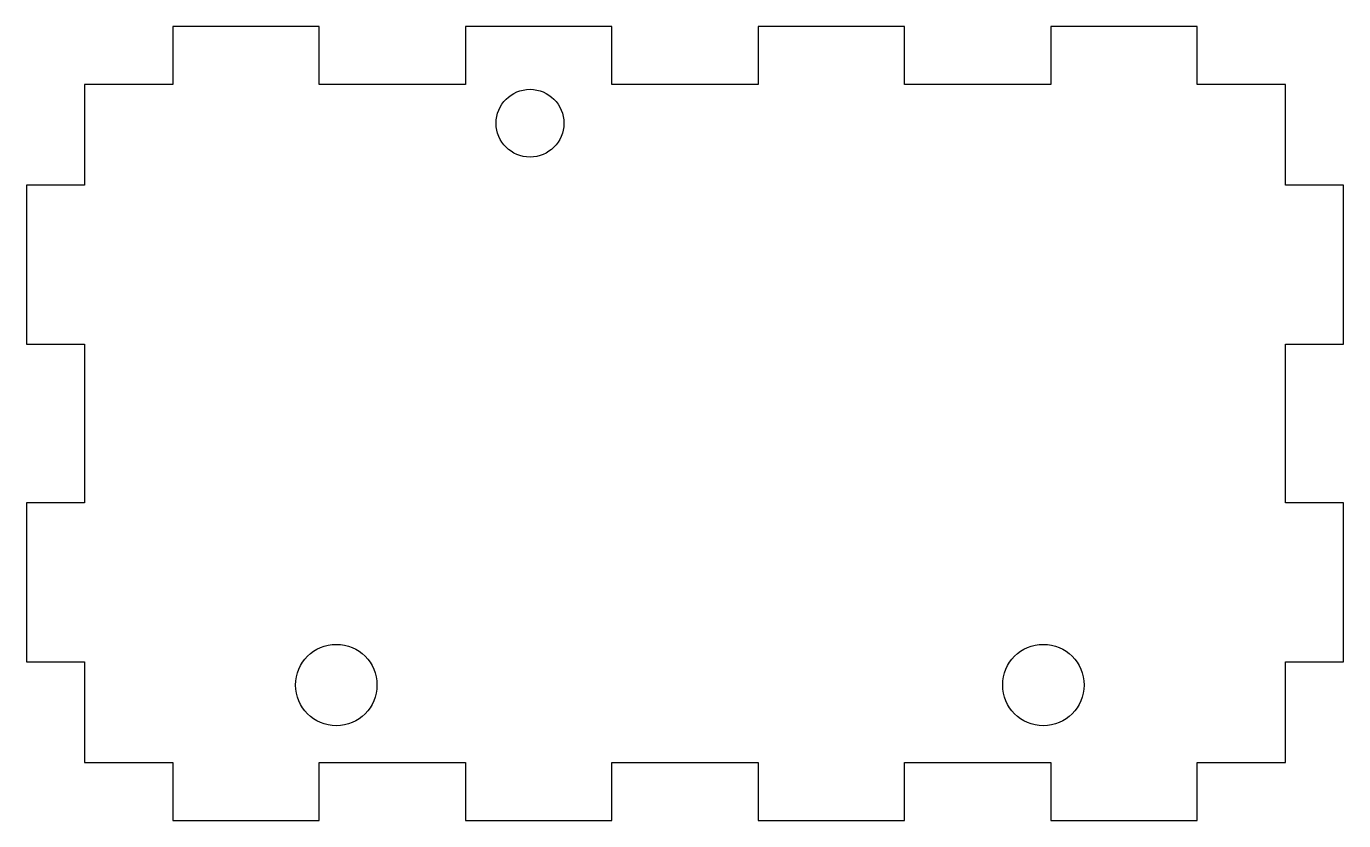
# Model space of a CAD drawing. Header units: millimetres. Extents: x 0 to 68, y 0 to 41.
import ezdxf

# ---------------------------------------------------------------- set-up
doc = ezdxf.new("R2010")
doc.units = ezdxf.units.MM

msp = doc.modelspace()

# ---------------------------------------------------------------- linework, layer by layer
at = {"color": 7, "linetype": 'Continuous', "lineweight": 25}
for p, q in [((15.11173, 40.99941), (7.555738, 40.99941)), ((7.555738, 40.99941), (7.555738, 37.999416)), ((15.11173, 37.999416), (15.11173, 40.99941)), ((30.223206, 40.99941), (22.667468, 40.99941)), ((22.667468, 40.99941), (22.667468, 37.999416)), ((30.223206, 37.999416), (30.223206, 40.99941)), ((45.333412, 40.99941), (37.778944, 40.99941)), ((37.778944, 40.99941), (37.778944, 37.999416)), ((45.333412, 37.999416), (45.333412, 40.99941)), ((60.444888, 40.99941), (52.88915, 40.99941)), ((52.88915, 40.99941), (52.88915, 37.999416)), ((60.444888, 37.999416), (60.444888, 40.99941)), ((7.555738, 37.999416), (2.999994, 37.999416)), ((2.999994, 37.999416), (2.999994, 32.800036)), ((22.667468, 37.999416), (15.11173, 37.999416)), ((37.778944, 37.999416), (30.223206, 37.999416)), ((52.88915, 37.999416), (45.333412, 37.999416)), ((65.000632, 37.999416), (60.444888, 37.999416)), ((65.000632, 32.800036), (65.000632, 37.999416)), ((2.999994, 32.800036), (0, 32.800036)), ((0, 32.800036), (0, 24.599138)), ((68.00088, 32.800036), (65.000632, 32.800036)), ((68.00088, 24.599138), (68.00088, 32.800036)), ((0, 24.599138), (2.999994, 24.599138)), ((2.999994, 24.599138), (2.999994, 16.399764)), ((65.000632, 16.399764), (65.000632, 24.599138)), ((65.000632, 24.599138), (68.00088, 24.599138)), ((2.999994, 16.399764), (0, 16.399764)), ((0, 16.399764), (0, 8.19912)), ((68.00088, 16.399764), (65.000632, 16.399764)), ((68.00088, 8.19912), (68.00088, 16.399764)), ((0, 8.19912), (2.999994, 8.19912)), ((2.999994, 8.19912), (2.999994, 2.999994)), ((65.000632, 2.999994), (65.000632, 8.19912)), ((65.000632, 8.19912), (68.00088, 8.19912)), ((2.999994, 2.999994), (7.555738, 2.999994)), ((7.555738, 2.999994), (7.555738, 0)), ((15.11173, 0), (15.11173, 2.999994)), ((15.11173, 2.999994), (22.667468, 2.999994)), ((22.667468, 2.999994), (22.667468, 0)), ((30.223206, 0), (30.223206, 2.999994)), ((30.223206, 2.999994), (37.778944, 2.999994)), ((37.778944, 2.999994), (37.778944, 0)), ((45.333412, 0), (45.333412, 2.999994)), ((45.333412, 2.999994), (52.88915, 2.999994)), ((52.88915, 2.999994), (52.88915, 0)), ((60.444888, 0), (60.444888, 2.999994)), ((60.444888, 2.999994), (65.000632, 2.999994)), ((7.555738, 0), (15.11173, 0)), ((22.667468, 0), (30.223206, 0)), ((37.778944, 0), (45.333412, 0)), ((52.88915, 0), (60.444888, 0))]:
    msp.add_line(p, q, dxfattribs=at)
for centre, radius in [((26.000632, 35.999416), 1.75), ((16.000632, 6.999994), 2.1), ((52.500632, 6.999994), 2.1)]:
    msp.add_circle(centre, radius, dxfattribs=at)

doc.saveas('drawing.dxf')
